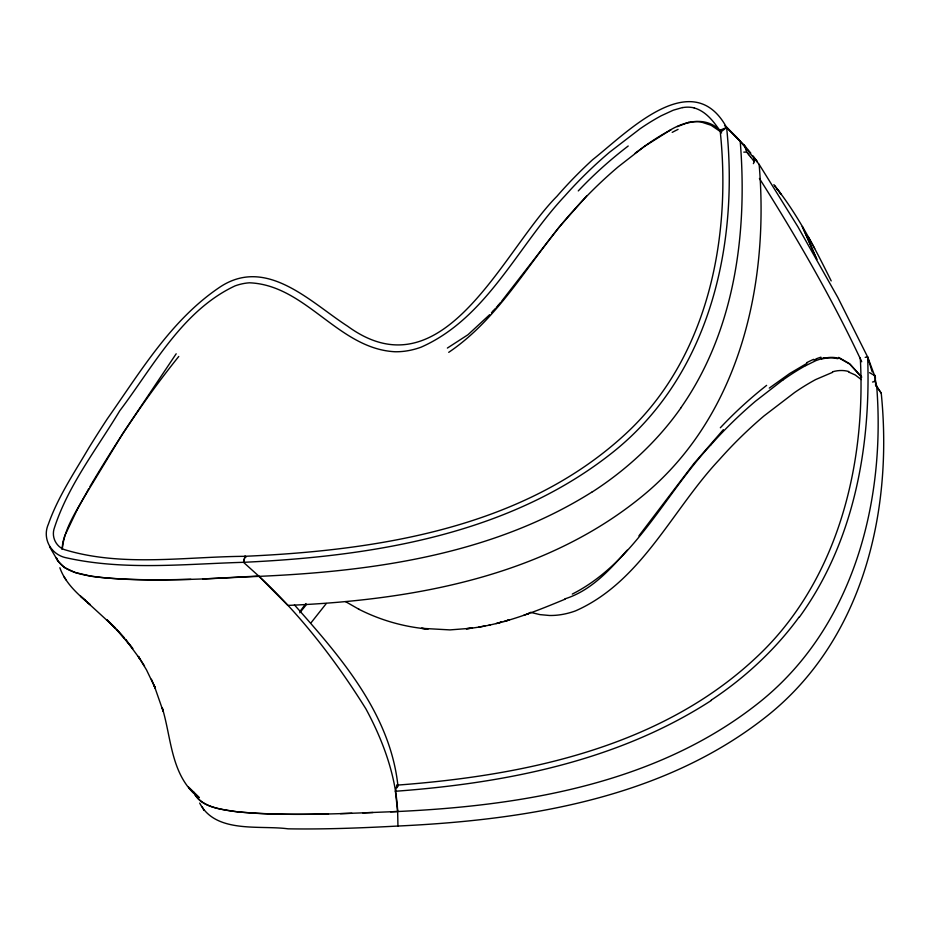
<?xml version="1.0" encoding="UTF-8"?>
<svg xmlns="http://www.w3.org/2000/svg" width="930" height="930" viewBox="0 0 930 930"><rect width="100%" height="100%" fill="white"/><g stroke="black" fill="none" stroke-linecap="round" stroke-linejoin="round"><path stroke-width="1.4" d="M62.264 549.351C64.182 526.95 78.62 508.175 88.676 488.773M738.211 138.872L759.136 164.378L797.87 226.722L837.849 297.53L867.644 356.981C870.968 447.679 853.647 542.364 799.44 617.067M199.694 803.09C215.667 833.931 259.598 824.98 288.056 828.828C324.709 829.421 361.351 827.991 397.947 826.038L397.656 811.518L395.413 791.267L396.924 785.141C523.416 775.713 659.068 747.836 754.846 658.754C836.954 583.308 866.179 466.314 860.297 358.05M328.511 813.948C297.809 814.494 267.003 814.913 236.429 811.692C221.328 809.193 200.927 807.903 193.545 792.058C199.857 805.322 215.679 808.414 228.896 810.669A212.447 155.694 -30.4 0 0 234.279 811.425L238.557 811.925C291.485 816.587 344.67 813.413 397.656 811.518C395.971 775.573 382.928 740.396 365.955 708.962C335.881 660.695 300.541 614.753 258.714 576.03L243.497 562.313L244.985 556.326C185.465 556.64 121.946 567.3 64.158 549.537C56.207 546.456 51.755 537.61 53.917 529.391C67.495 486.088 96.592 449.341 119.714 410.851C153.415 366.257 182.361 310.55 235.104 285.859A43.861 32.143 -30.4 0 1 249.414 282.801C305.982 284.999 338.299 348.82 394.994 351.749A62.264 45.628 -30.4 0 0 421.081 347.181C487.041 318.014 517.65 246.171 564.859 195.939A347.157 254.425 -30.4 0 1 609.557 152.229L640.096 128.759A169.295 124.074 -30.4 0 1 661.125 115.808L673.297 110.193L682.632 107.52M243.497 562.313C372.453 556.314 509.512 534.727 613.277 451.91C709.741 374.674 738.897 245.59 726.621 127.491C692.118 64.437 626.297 133.269 592.701 159.635A361.689 265.073 -30.4 0 0 574.24 177.514A350.703 257.029 -30.4 0 0 556.896 196.346C502.886 250.565 443.738 396.343 347.657 326.232C310.946 302.575 267.247 256.61 220.84 286.487C171.643 319.025 140.639 371.512 107.345 418.791A1177.88 863.238 -30.4 0 0 88.92 447.737C74.365 472.591 57.974 496.887 48.36 524.206C41.862 538.714 51.243 555.036 66.635 557.872C124.562 570.695 184.698 564.01 243.497 562.313L245.102 556.291C377.661 550.362 522.683 528.147 624.228 435.182C707.695 359.259 731.794 238.499 720.099 130.188L726.621 127.491L742.489 143.453M65.019 534.878L62.822 542.364L62.089 549.084M874.723 375.674C874.839 372.976 877.176 382.276 872.514 382.032M65.67 533.867L76.876 510.338M753.393 163.645L754.242 161.588M76.958 510.186L77.888 508.466M78.143 508.001L79.934 504.711M80.12 504.374L81.061 502.677M81.433 502.002L83.572 498.189M83.77 497.829L122.725 433.601L176.177 353.795M89.931 486.611C116.669 441.378 145.789 397.424 178.758 356.469M680.655 408.096C734.805 331.01 747.662 233.279 740.222 141.325L726.423 126.864M754.114 158.123L754.346 161.634M300.065 611.312L305.993 603.547M311.19 622.6L326.291 603.524M638.933 535.854L693.815 463.651L723.366 429.648M299.739 612.8L306.005 605.105M501.572 301.32L559.058 227.211L586.598 196.021M500.689 302.355L499.352 303.901M627.122 550.211C609.778 569.985 590.806 590.817 564.905 598.862M498.91 304.424L497.562 305.958M710.729 445.017C664.845 494.342 634.562 562.441 572.299 594.084M497.12 306.47L496.213 307.493M495.086 308.772L493.272 310.783M492.947 311.132L491.47 312.736M489.657 314.677L467.976 334.73L447.377 348.064M694.129 107.903C706.172 111.344 714.205 122.051 720.75 132.06L726.621 127.491M769.284 388.112L789.651 373.535L806.915 363.351M635.12 153.218L645.699 145.464A175.782 128.84 -30.4 0 1 668.379 131.177C683.945 121.26 706.242 115.436 720.494 131.06M782.99 379.893L755.416 401.283A347.157 254.425 -30.4 0 0 710.741 445.017M448.713 352.342C501.723 316.479 531.181 257.04 573.438 210.587A347.157 254.425 -30.4 0 1 618.136 166.877L644.258 146.522L669.635 130.514M711.392 700.406C617.729 761.17 505.164 783.13 395.413 791.267M591.654 492.237C488.645 556.965 364.386 572.601 245.206 576.914C197.3 579.471 149.149 581.727 101.265 577.507L96.987 577.007A206.193 151.346 -30.5 0 1 90.268 576.135M805.694 365.653L816.04 360.561L823.852 357.852M669.728 130.514L671.03 129.828M677.18 126.666L688.828 122.283M813.831 360.015L816.587 358.875M565.068 599.187C533.343 612.37 500.759 625.46 466.267 628.727L472.487 628.11M523.846 615.288L529.554 613.161L527.403 613.951M506.362 620.775L509.466 619.787L503.804 621.566M820.411 357.539L821.155 357.318M832.571 372.337L815.598 379.591A169.295 124.074 -30.4 0 0 794.58 392.53L763.995 415.943A347.157 254.425 -30.4 0 0 719.32 459.676C672.088 509.884 641.514 581.762 575.531 610.882A62.264 45.628 -30.4 0 1 549.444 615.486L539.935 614.614L530.437 612.324M496.004 623.612L501.677 622.019L498.143 623.007M490.168 624.937L488.82 625.251M688.688 122.69L690.525 122.295M478.718 627.18L484.972 625.913M865.191 357.341L867.644 356.981L874.374 375.034M470.975 628.262L450.004 629.901L421.43 628.308L428.067 629.122M397.947 826.038C526.659 819.993 663.369 798.405 767.087 715.984C863.342 639.294 893.102 510.93 881.233 393.181L875.851 385.043M202.717 578.972L258.714 576.03L287.847 605.407C412.722 600.176 545.108 576.74 644.002 494.76C740.024 415.082 769.377 283.941 759.136 164.378M362.805 812.901L372.988 812.506M390.565 811.785L397.656 811.518C523.392 805.694 656.406 783.56 757.857 703.533C852.74 628.889 885.72 503.025 876.746 386.845L874.77 376.592M340.415 813.645L351.9 813.285M190.929 579.344C156.693 579.96 122.167 580.925 88.222 575.682C76.097 573.392 61.961 569.858 56.3 557.744M743.779 152.136L746.662 152.102L744.721 145.905M425.603 628.796C402.272 626.483 379.359 619.74 358.492 609.057M90.326 576.042L75.214 572.52L64.623 567.649L58.113 561.348L49.534 546.689M848.544 372L855.205 374.953L861.285 379.568M839.22 358.108L849.369 363.863M838.593 357.387L849.218 363.479L861.587 377.138M345.483 601.582L359.224 609.441M874.072 375.232L869.55 372.674M724.551 125.515L737.548 138.093M721.169 132.13L711.09 125.259L701.057 121.97A31.097 24.599 -32.8 0 0 690.525 122.225M87.734 602.605L90.21 604.698L80.515 596.142L85.397 600.594C74.842 591.503 64.577 581.157 59.857 567.753M849.962 364.095L861.657 377.022M754.532 158.274L755.16 158.949M244.985 556.326L245.95 557.186L245.102 556.291M85.397 600.594L84.921 600.141L115.622 628.262L107.194 619.961L124.481 638.108L116.494 629.285L132.781 648.57L125.492 639.34L140.197 659.3L138.384 656.51L146.498 669.891L155.356 688.34L154.089 685.271L163.145 711.229L162.273 707.916C171.108 736.839 170.76 770.668 193.684 793.325M742.919 143.859L743.768 144.673A28.702 6.905 64.6 0 1 744.128 145.057L744.395 145.347A39.374 9.486 64.7 0 1 745.197 146.301L746.651 148.021M720.099 130.188L720.948 131.049M720.75 132.06L721.61 132.944M294.461 604.93C340.671 657.057 390.553 714.205 398.005 786.513M747.057 152.555L748.22 153.996M743.837 144.755L744.128 145.115A9.463 2.29 64.8 0 1 744.512 145.615M747.418 148.963L750.777 153.125M750.417 156.752L752.696 159.588M750.347 156.659L749.278 155.322M749.173 155.194L748.371 154.182M753.114 160.123L753.939 161.192M752.847 155.74L753.602 156.705M773.853 184.663L781.258 194.44L777.201 188.918C799.056 217.12 815.354 249.077 831.199 280.906M753.893 157.1L757.473 161.936M774.551 185.477L777.829 189.79M756.95 161.227L755.544 159.425A18.821 4.662 65.1 0 0 755.288 159.111M881.233 393.181L875.444 384.706L876.746 386.845L875.037 381.254M63.763 576.379L66.123 579.971M138.384 656.51L144.499 665.985M759.426 178.455C796.836 237.592 832.001 298.332 861.715 361.735M808.228 236.755L814.645 248.508M202.124 806.705L203.984 810.414M56.253 557.628L58.113 561.348M151.416 679.249L155.356 688.34M867.644 356.981L872.201 371.919M396.924 785.141L397.203 787.675M680.737 408.119A254.436 187.569 -29.8 0 1 591.701 492.307M799.161 616.962A260.842 187.104 -32.2 0 1 711.206 700.139M821.399 359.073A28.121 19.611 -20.8 0 1 837.721 358.689M816.54 358.713A46.454 36.968 -30.7 0 1 820.388 357.364M806.612 362.735A89.234 69.692 -30.2 0 1 813.587 359.34M720.355 427.754A334.556 253.774 -30 0 1 766.622 385.369M578.274 190.917A333.545 250.403 -28.9 0 1 628.203 146.01M672.204 132.374A92.651 56.567 -30.3 0 1 678.075 129.386M873.77 375.383A8.417 4.418 1 0 1 874.433 375.79M823.864 358.341A27.051 19.367 -27.1 0 1 838.988 358.445M783.037 379.94A175.805 128.852 -30.4 0 1 805.671 365.595M832.513 371.802A28.609 21.925 -31.1 0 1 848.811 371.547M682.62 107.613A27.598 20.704 -31.1 0 1 691.676 107.427A29.702 22.39 -31.4 0 1 694.129 107.892M199.148 797.556L188.662 787.292L199.148 797.556M806.856 236.65L802.288 226.513L816.865 259.47L806.856 236.65"/></g></svg>
